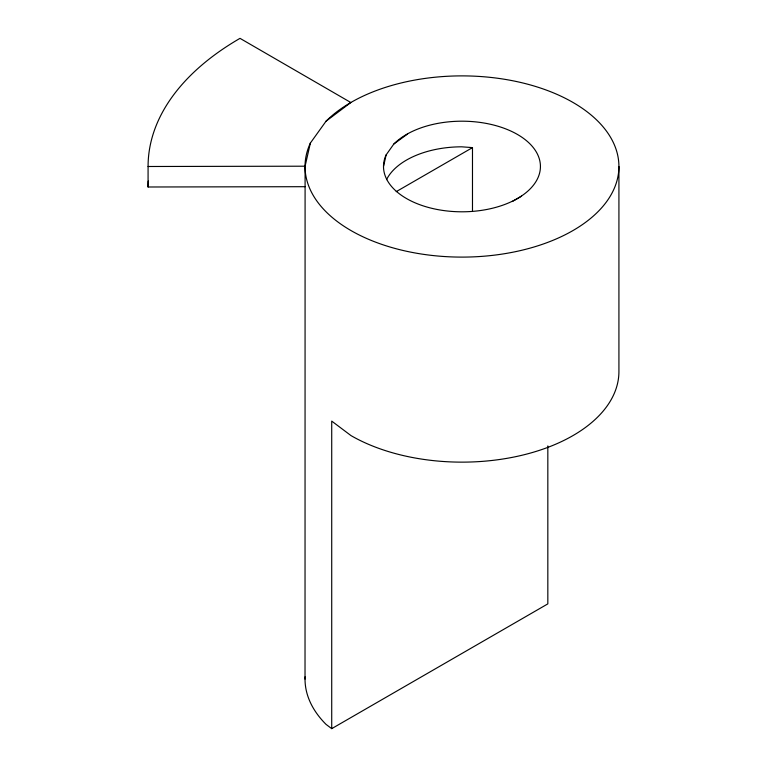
<?xml version="1.0" encoding="UTF-8"?>
<svg xmlns="http://www.w3.org/2000/svg" width="767" height="767" viewBox="0 0 767 767"><rect width="100%" height="100%" fill="white"/><g stroke="black" fill="none" stroke-linecap="round" stroke-linejoin="round"><path stroke-width="1.15" d="M383.644 166.046L386.089 154.953L393.845 144.014L407.565 134.004M305.026 679.083L305.093 166.199L310.376 143.045L326.052 121.186L350.855 102.529L240.013 38.35A313.895 181.223 0 0 0 148.079 166.497L148.079 186.995L305.093 186.697M396.223 191.645L472.482 147.619L472.482 210.791M512.27 201.529L521.541 196.17M305.074 676.839A156.947 90.611 0 0 0 326.052 724.384L331.718 728.65L547.83 603.878L547.83 445.915M148.079 166.497L305.093 166.199M472.482 147.619L461.638 146.813A78.474 45.311 0 0 0 386.539 179.641M618.921 166.497L618.921 371.525A156.947 90.611 0 0 1 522.03 455.243A156.947 90.611 0 0 1 350.998 435.598L331.718 421.102L331.718 728.65M393.845 144.014A78.474 45.311 0 0 1 526.057 140.351A78.474 45.311 0 0 1 475.933 211.078A78.474 45.311 0 0 1 386.089 154.953M326.052 121.186A156.947 90.611 0 0 1 590.532 114.523A156.947 90.611 0 0 1 489.231 255.727A156.947 90.611 0 0 1 310.376 143.045M148.079 186.995A313.895 181.223 0 0 1 148.252 181.07"/></g></svg>
